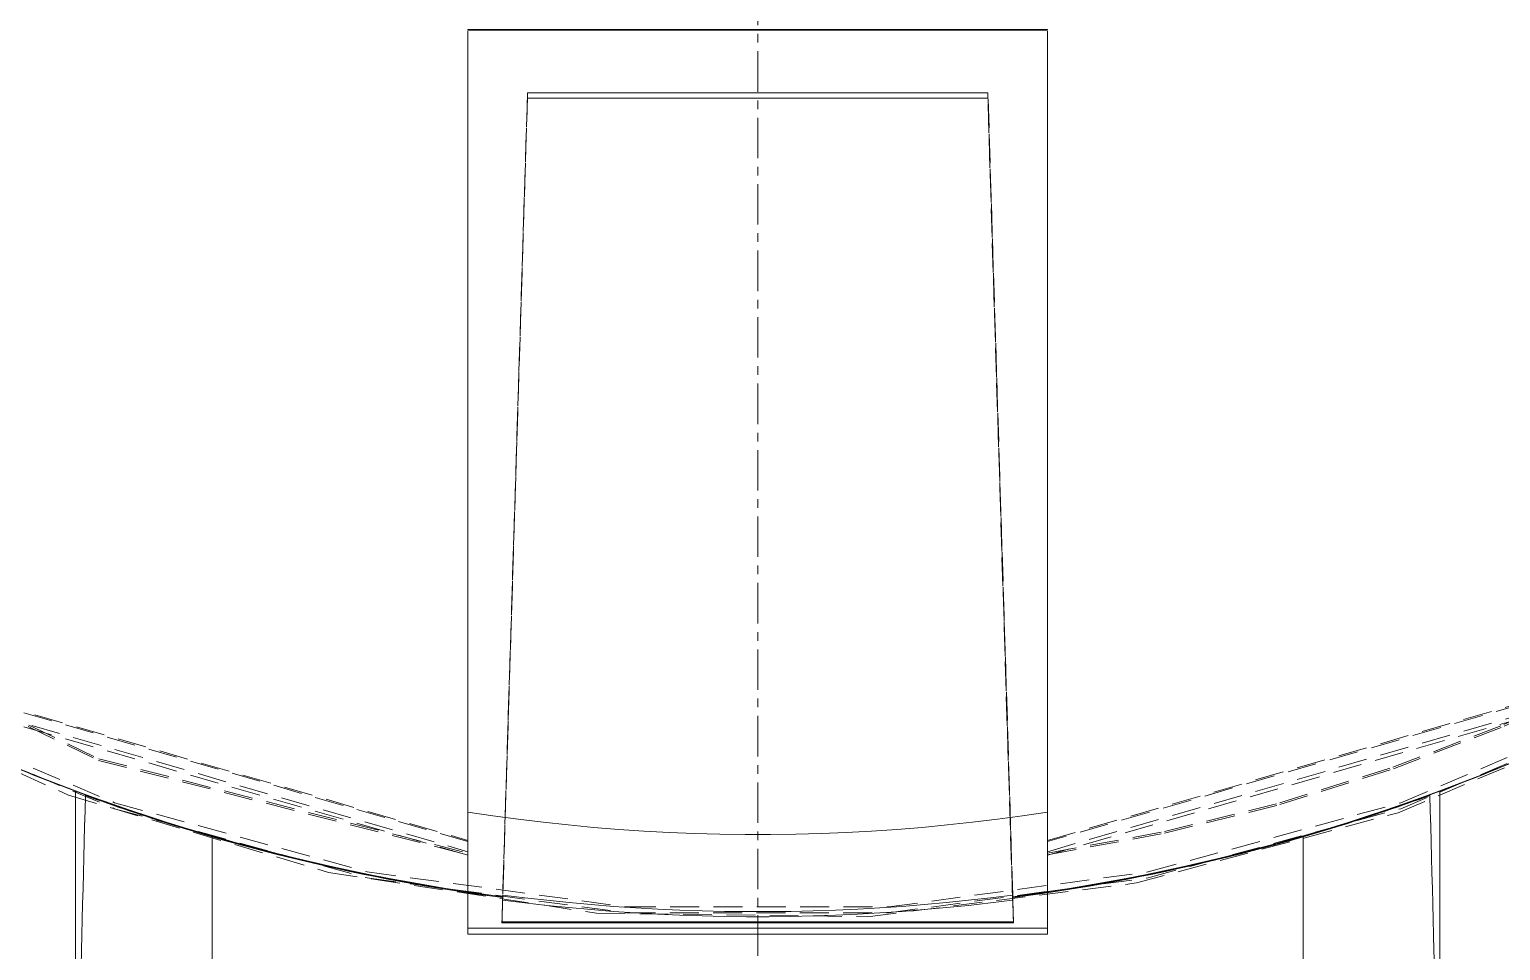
# Model space of a CAD drawing. Header units: millimetres. Extents: x 10 to 410, y 10 to 287.
# Drawn here: x 319.4 to 344.86, y 75.29 to 91.23 of the extents above; entities that cross this region are included whole.
import ezdxf

# ---------------------------------------------------------------- set-up
doc = ezdxf.new("R2010")
doc.units = ezdxf.units.MM
doc.linetypes.add('CENTER', pattern=[1.15, 0.7, -0.15, 0.15, -0.15])
doc.linetypes.add('DASHED', pattern=[0.75, 0.5, -0.25])
doc.layers.add('CENTER', color=4, linetype='CENTER', lineweight=13)
doc.layers.add('HIDDEN', color=8, linetype='DASHED', lineweight=18)

msp = doc.modelspace()

# ---------------------------------------------------------------- linework, layer by layer
at = {"layer": 'CENTER'}
msp.add_line((332, 66), (332, 155), dxfattribs=at)
at = {"layer": 'HIDDEN'}
for points in [[(365.341, 109.907), (364.688, 116.476), (362.753, 122.787), (359.613, 128.593), (355.39, 133.667), (350.25, 137.809), (344.395, 140.858), (338.054, 142.693), (331.476, 143.243), (324.918, 142.486), (318.638, 140.452), (312.882, 137.22), (307.876, 132.918), (303.815, 127.714), (300.859, 121.811), (299.124, 115.442), (298.678, 108.856), (299.538, 102.311), (301.671, 96.064), (304.993, 90.36), (309.373, 85.422), (314.641, 81.443), (320.589, 78.581), (326.985, 76.946)], [(365.312, 109.906), (364.659, 116.469), (362.726, 122.775), (359.589, 128.576), (355.37, 133.645), (350.235, 137.784), (344.385, 140.829), (338.05, 142.663), (331.478, 143.213), (324.926, 142.457), (318.652, 140.425), (312.901, 137.197), (307.899, 132.899), (303.841, 127.7), (300.888, 121.803), (299.154, 115.44), (298.707, 108.86), (299.566, 102.321), (301.696, 96.079), (305.014, 90.38), (309.39, 85.445), (314.653, 81.47), (320.595, 78.609), (326.985, 76.976)], [(326.985, 76.94), (318.677, 79.339), (311.265, 83.793), (305.247, 90.003), (301.029, 97.551), (298.893, 105.931), (298.984, 114.577), (301.295, 122.91), (305.671, 130.368), (311.817, 136.451), (319.321, 140.748), (327.678, 142.971), (336.325, 142.971), (344.681, 140.748), (352.185, 136.451), (358.332, 130.368), (362.708, 122.91), (365.019, 114.577), (365.109, 105.931), (362.974, 97.551), (358.755, 90.003), (352.738, 83.793), (345.326, 79.339), (337.018, 76.94)], [(337.016, 77.001), (345.283, 79.393), (352.658, 83.831), (358.645, 90.015), (362.84, 97.53), (364.962, 105.872), (364.869, 114.478), (362.566, 122.771), (358.209, 130.194), (352.09, 136.247), (344.62, 140.524), (336.303, 142.736), (327.696, 142.736), (319.378, 140.524), (311.908, 136.247), (305.789, 130.194), (301.432, 122.771), (299.129, 114.478), (299.036, 105.872), (301.158, 97.53), (305.353, 90.015), (311.34, 83.831), (318.715, 79.393), (326.982, 77.001)], [(326.985, 77.175), (318.741, 79.565), (311.388, 83.992), (305.421, 90.161), (301.239, 97.657), (299.125, 105.975), (299.22, 114.557), (301.518, 122.827), (305.864, 130.228), (311.966, 136.264), (319.415, 140.528), (327.71, 142.734), (336.293, 142.734), (344.587, 140.528), (352.036, 136.264), (358.139, 130.228), (362.485, 122.827), (364.782, 114.557), (364.877, 105.975), (362.763, 97.657), (358.582, 90.161), (352.614, 83.992), (345.262, 79.565), (337.018, 77.175)], [(337.015, 77.196), (345.227, 79.58), (352.55, 83.995), (358.492, 90.143), (362.655, 97.612), (364.759, 105.9), (364.662, 114.45), (362.371, 122.688), (358.039, 130.061), (351.959, 136.073), (344.538, 140.32), (336.274, 142.517), (327.723, 142.517), (319.46, 140.32), (312.038, 136.073), (305.958, 130.061), (301.627, 122.688), (299.336, 114.45), (299.239, 105.9), (301.342, 97.612), (305.505, 90.143), (311.447, 83.995), (318.77, 79.58), (326.982, 77.196)], [(297.929, 110.802), (298.129, 106.116), (298.97, 101.501), (300.437, 97.046), (302.502, 92.834), (305.125, 88.945), (308.258, 85.454), (311.84, 82.425), (315.804, 79.917), (320.075, 77.978), (324.572, 76.642), (329.209, 75.937), (333.9, 75.876), (338.554, 76.459), (343.084, 77.675), (347.405, 79.502), (351.433, 81.905), (355.094, 84.838), (358.317, 88.246), (361.042, 92.064), (363.217, 96.22), (364.8, 100.636), (365.762, 105.227), (366.085, 109.907)], [(337.018, 76.946), (339.042, 77.319), (341.039, 77.815), (343.001, 78.434), (344.922, 79.172), (346.793, 80.028), (348.608, 80.997), (350.36, 82.077), (352.042, 83.262), (353.647, 84.549), (355.171, 85.933), (356.605, 87.408), (357.946, 88.968), (359.189, 90.609), (360.327, 92.323), (361.358, 94.104), (362.277, 95.945), (363.081, 97.839), (363.766, 99.779), (364.33, 101.758), (364.771, 103.768), (365.088, 105.801), (365.278, 107.85), (365.341, 109.907)], [(337.018, 76.976), (339.04, 77.348), (341.035, 77.844), (342.995, 78.462), (344.914, 79.2), (346.783, 80.055), (348.596, 81.024), (350.346, 82.102), (352.027, 83.287), (353.63, 84.573), (355.152, 85.955), (356.585, 87.429), (357.925, 88.988), (359.166, 90.627), (360.303, 92.339), (361.333, 94.119), (362.251, 95.958), (363.054, 97.85), (363.738, 99.789), (364.302, 101.766), (364.743, 103.773), (365.058, 105.805), (365.249, 107.852), (365.312, 109.906)], [(298.084, 108.766), (298.539, 104.256), (299.59, 99.847), (301.22, 95.617), (303.399, 91.643), (306.088, 87.994), (309.24, 84.736), (312.797, 81.927), (316.698, 79.617), (320.871, 77.848), (325.243, 76.651), (329.735, 76.046), (334.268, 76.046), (338.76, 76.651), (343.132, 77.848), (347.305, 79.617), (351.205, 81.927), (354.763, 84.736), (357.914, 87.994), (360.604, 91.643), (362.782, 95.617), (364.412, 99.847), (365.464, 104.256), (365.918, 108.766)], [(298.082, 108.663), (298.536, 104.153), (299.588, 99.744), (301.218, 95.514), (303.396, 91.54), (306.086, 87.891), (309.237, 84.633), (312.795, 81.824), (316.695, 79.514), (320.868, 77.745), (325.24, 76.547), (329.732, 75.943), (334.265, 75.943), (338.757, 76.547), (343.129, 77.745), (347.302, 79.514), (351.203, 81.824), (354.76, 84.633), (357.912, 87.891), (360.601, 91.54), (362.78, 95.514), (364.41, 99.744), (365.461, 104.153), (365.916, 108.663)], [(326.982, 91.227), (326.982, 91.226), (326.982, 91.225), (326.982, 91.225), (326.982, 91.224), (326.982, 91.224), (326.982, 91.223), (326.982, 91.222), (326.982, 91.222), (326.982, 91.221), (326.982, 91.22), (326.982, 91.22), (326.982, 91.219), (326.982, 91.219), (326.982, 91.218), (326.982, 91.217), (326.982, 91.217), (326.982, 91.216), (326.982, 91.215), (326.982, 91.215), (326.982, 91.214), (326.982, 91.214), (326.982, 91.213), (326.982, 91.212)], [(326.982, 77.001), (326.982, 77.619), (326.982, 78.238), (326.982, 78.856), (326.982, 79.475), (326.982, 80.093), (326.982, 80.712), (326.982, 81.33), (326.982, 81.949), (326.982, 82.567), (326.982, 83.186), (326.982, 83.804), (326.982, 84.423), (326.982, 85.041), (326.982, 85.66), (326.982, 86.278), (326.982, 86.897), (326.982, 87.516), (326.982, 88.134), (326.982, 88.753), (326.982, 89.371), (326.982, 89.99), (326.982, 90.608), (326.982, 91.227)], [(337.016, 91.227), (336.579, 91.227), (336.143, 91.227), (335.707, 91.227), (335.271, 91.227), (334.835, 91.227), (334.398, 91.227), (333.962, 91.227), (333.526, 91.227), (333.09, 91.227), (332.653, 91.227), (332.217, 91.227), (331.781, 91.227), (331.345, 91.227), (330.908, 91.227), (330.472, 91.227), (330.036, 91.227), (329.6, 91.227), (329.164, 91.227), (328.727, 91.227), (328.291, 91.227), (327.855, 91.227), (327.419, 91.227), (326.982, 91.227)], [(326.982, 75.572), (326.982, 76.252), (326.982, 76.932), (326.982, 77.612), (326.982, 78.292), (326.982, 78.972), (326.982, 79.652), (326.982, 80.332), (326.982, 81.012), (326.982, 81.692), (326.982, 82.372), (326.982, 83.052), (326.982, 83.732), (326.982, 84.412), (326.982, 85.092), (326.982, 85.772), (326.982, 86.452), (326.982, 87.132), (326.982, 87.812), (326.982, 88.492), (326.982, 89.172), (326.982, 89.852), (326.982, 90.532), (326.982, 91.212)], [(326.982, 91.212), (327.418, 91.212), (327.854, 91.212), (328.291, 91.212), (328.727, 91.212), (329.163, 91.212), (329.599, 91.212), (330.036, 91.212), (330.472, 91.212), (330.908, 91.212), (331.344, 91.212), (331.781, 91.212), (332.217, 91.212), (332.653, 91.212), (333.089, 91.212), (333.525, 91.212), (333.962, 91.212), (334.398, 91.212), (334.834, 91.212), (335.27, 91.212), (335.707, 91.212), (336.143, 91.212), (336.579, 91.212), (337.015, 91.212)], [(326.985, 75.676), (326.985, 76.356), (326.985, 77.036), (326.985, 77.716), (326.985, 78.396), (326.985, 79.076), (326.985, 79.756), (326.985, 80.436), (326.985, 81.116), (326.985, 81.796), (326.985, 82.476), (326.985, 83.156), (326.985, 83.836), (326.985, 84.516), (326.985, 85.196), (326.985, 85.876), (326.985, 86.556), (326.985, 87.236), (326.985, 87.916), (326.985, 88.596), (326.985, 89.276), (326.985, 89.956), (326.985, 90.636), (326.985, 91.316)], [(326.985, 77.175), (326.985, 77.79), (326.985, 78.405), (326.985, 79.019), (326.985, 79.634), (326.985, 80.249), (326.985, 80.863), (326.985, 81.478), (326.985, 82.093), (326.985, 82.707), (326.985, 83.322), (326.985, 83.936), (326.985, 84.551), (326.985, 85.166), (326.985, 85.78), (326.985, 86.395), (326.985, 87.01), (326.985, 87.624), (326.985, 88.239), (326.985, 88.853), (326.985, 89.468), (326.985, 90.083), (326.985, 90.697), (326.985, 91.312)], [(337.016, 91.227), (337.016, 91.226), (337.016, 91.225), (337.016, 91.225), (337.016, 91.224), (337.016, 91.224), (337.016, 91.223), (337.016, 91.222), (337.016, 91.222), (337.016, 91.221), (337.016, 91.22), (337.015, 91.22), (337.015, 91.219), (337.015, 91.219), (337.015, 91.218), (337.015, 91.217), (337.015, 91.217), (337.015, 91.216), (337.015, 91.215), (337.015, 91.215), (337.015, 91.214), (337.015, 91.214), (337.015, 91.213), (337.015, 91.212)], [(337.015, 75.572), (337.015, 76.252), (337.015, 76.932), (337.015, 77.612), (337.015, 78.292), (337.015, 78.972), (337.015, 79.652), (337.015, 80.332), (337.015, 81.012), (337.015, 81.692), (337.015, 82.372), (337.015, 83.052), (337.015, 83.732), (337.015, 84.412), (337.015, 85.092), (337.015, 85.772), (337.015, 86.452), (337.015, 87.132), (337.015, 87.812), (337.015, 88.492), (337.015, 89.172), (337.015, 89.852), (337.015, 90.532), (337.015, 91.212)], [(337.016, 77.001), (337.016, 77.619), (337.016, 78.238), (337.016, 78.856), (337.016, 79.475), (337.016, 80.093), (337.016, 80.712), (337.016, 81.33), (337.016, 81.949), (337.016, 82.567), (337.016, 83.186), (337.016, 83.804), (337.016, 84.423), (337.016, 85.041), (337.016, 85.66), (337.016, 86.278), (337.016, 86.897), (337.016, 87.516), (337.016, 88.134), (337.016, 88.753), (337.016, 89.371), (337.016, 89.99), (337.016, 90.608), (337.016, 91.227)], [(337.018, 75.676), (337.018, 76.356), (337.018, 77.036), (337.018, 77.716), (337.018, 78.396), (337.018, 79.076), (337.018, 79.756), (337.018, 80.436), (337.018, 81.116), (337.018, 81.796), (337.018, 82.476), (337.018, 83.156), (337.018, 83.836), (337.018, 84.516), (337.018, 85.196), (337.018, 85.876), (337.018, 86.556), (337.018, 87.236), (337.018, 87.916), (337.018, 88.596), (337.018, 89.276), (337.018, 89.956), (337.018, 90.636), (337.018, 91.316)], [(337.018, 77.175), (337.018, 77.79), (337.018, 78.405), (337.018, 79.019), (337.018, 79.634), (337.018, 80.249), (337.018, 80.863), (337.018, 81.478), (337.018, 82.093), (337.018, 82.707), (337.018, 83.322), (337.018, 83.936), (337.018, 84.551), (337.018, 85.166), (337.018, 85.78), (337.018, 86.395), (337.018, 87.01), (337.018, 87.624), (337.018, 88.239), (337.018, 88.853), (337.018, 89.468), (337.018, 90.083), (337.018, 90.697), (337.018, 91.312)], [(328.015, 90.04), (327.996, 89.436), (327.978, 88.833), (327.959, 88.23), (327.94, 87.626), (327.922, 87.023), (327.903, 86.42), (327.884, 85.816), (327.866, 85.213), (327.847, 84.61), (327.828, 84.006), (327.81, 83.403), (327.791, 82.8), (327.772, 82.196), (327.754, 81.593), (327.735, 80.99), (327.716, 80.386), (327.698, 79.783), (327.679, 79.18), (327.66, 78.577), (327.642, 77.973), (327.623, 77.37), (327.605, 76.767), (327.586, 76.163)], [(328.017, 90.128), (327.999, 89.525), (327.98, 88.921), (327.961, 88.318), (327.943, 87.715), (327.924, 87.111), (327.905, 86.508), (327.887, 85.905), (327.868, 85.301), (327.849, 84.698), (327.831, 84.095), (327.812, 83.491), (327.793, 82.888), (327.775, 82.285), (327.756, 81.681), (327.737, 81.078), (327.719, 80.475), (327.7, 79.871), (327.681, 79.268), (327.663, 78.665), (327.644, 78.061), (327.625, 77.458), (327.607, 76.855), (327.588, 76.251)], [(328.017, 90.128), (328.017, 90.124), (328.017, 90.12), (328.017, 90.116), (328.017, 90.113), (328.017, 90.109), (328.017, 90.105), (328.017, 90.101), (328.017, 90.097), (328.016, 90.093), (328.016, 90.09), (328.016, 90.086), (328.016, 90.082), (328.016, 90.078), (328.016, 90.074), (328.016, 90.07), (328.016, 90.067), (328.016, 90.063), (328.016, 90.059), (328.015, 90.055), (328.015, 90.051), (328.015, 90.047), (328.015, 90.044), (328.015, 90.04)], [(335.983, 90.04), (335.636, 90.04), (335.29, 90.04), (334.943, 90.04), (334.597, 90.04), (334.251, 90.04), (333.904, 90.04), (333.558, 90.04), (333.211, 90.04), (332.865, 90.04), (332.518, 90.04), (332.172, 90.04), (331.826, 90.04), (331.479, 90.04), (331.133, 90.04), (330.786, 90.04), (330.44, 90.04), (330.094, 90.04), (329.747, 90.04), (329.401, 90.04), (329.054, 90.04), (328.708, 90.04), (328.361, 90.04), (328.015, 90.04)], [(335.985, 90.128), (335.639, 90.128), (335.292, 90.128), (334.946, 90.128), (334.599, 90.128), (334.253, 90.128), (333.906, 90.128), (333.56, 90.128), (333.214, 90.128), (332.867, 90.128), (332.521, 90.128), (332.174, 90.128), (331.828, 90.128), (331.482, 90.128), (331.135, 90.128), (330.789, 90.128), (330.442, 90.128), (330.096, 90.128), (329.749, 90.128), (329.403, 90.128), (329.057, 90.128), (328.71, 90.128), (328.364, 90.128), (328.017, 90.128)], [(335.985, 90.128), (335.985, 90.124), (335.985, 90.12), (335.985, 90.116), (335.985, 90.113), (335.984, 90.109), (335.984, 90.105), (335.984, 90.101), (335.984, 90.097), (335.984, 90.093), (335.984, 90.09), (335.984, 90.086), (335.984, 90.082), (335.984, 90.078), (335.984, 90.074), (335.983, 90.07), (335.983, 90.067), (335.983, 90.063), (335.983, 90.059), (335.983, 90.055), (335.983, 90.051), (335.983, 90.047), (335.983, 90.044), (335.983, 90.04)], [(336.412, 76.163), (336.393, 76.767), (336.375, 77.37), (336.356, 77.973), (336.337, 78.577), (336.319, 79.18), (336.3, 79.783), (336.281, 80.386), (336.263, 80.99), (336.244, 81.593), (336.225, 82.196), (336.207, 82.8), (336.188, 83.403), (336.169, 84.006), (336.151, 84.61), (336.132, 85.213), (336.113, 85.816), (336.095, 86.42), (336.076, 87.023), (336.057, 87.626), (336.039, 88.23), (336.02, 88.833), (336.001, 89.436), (335.983, 90.04)], [(336.414, 76.251), (336.395, 76.855), (336.377, 77.458), (336.358, 78.061), (336.34, 78.665), (336.321, 79.268), (336.302, 79.871), (336.284, 80.475), (336.265, 81.078), (336.246, 81.681), (336.228, 82.285), (336.209, 82.888), (336.19, 83.491), (336.172, 84.095), (336.153, 84.698), (336.134, 85.301), (336.116, 85.905), (336.097, 86.508), (336.078, 87.111), (336.06, 87.715), (336.041, 88.318), (336.022, 88.921), (336.004, 89.525), (335.985, 90.128)], [(317.447, 79.211), (317.565, 79.156), (317.682, 79.101), (317.8, 79.047), (317.918, 78.993), (318.036, 78.939), (318.155, 78.886), (318.273, 78.834), (318.392, 78.781), (318.511, 78.729), (318.63, 78.678), (318.749, 78.627), (318.869, 78.577), (318.989, 78.527), (319.109, 78.477), (319.229, 78.428), (319.349, 78.38), (319.47, 78.332), (319.59, 78.284), (319.711, 78.237), (319.832, 78.19), (319.954, 78.144), (320.075, 78.098), (320.196, 78.053)], [(320.196, 78.048), (320.075, 78.094), (319.953, 78.139), (319.832, 78.186), (319.711, 78.232), (319.59, 78.28), (319.469, 78.327), (319.349, 78.376), (319.229, 78.424), (319.108, 78.473), (318.988, 78.523), (318.869, 78.573), (318.749, 78.623), (318.63, 78.674), (318.511, 78.726), (318.392, 78.777), (318.273, 78.83), (318.154, 78.883), (318.036, 78.936), (317.918, 78.989), (317.8, 79.044), (317.682, 79.098), (317.564, 79.153), (317.447, 79.209)], [(343.804, 78.053), (343.926, 78.098), (344.047, 78.144), (344.168, 78.19), (344.29, 78.237), (344.41, 78.284), (344.531, 78.332), (344.652, 78.38), (344.772, 78.428), (344.892, 78.477), (345.012, 78.527), (345.132, 78.577), (345.251, 78.627), (345.371, 78.678), (345.49, 78.729), (345.609, 78.781), (345.728, 78.834), (345.846, 78.886), (345.965, 78.939), (346.083, 78.993), (346.201, 79.047), (346.318, 79.101), (346.436, 79.156), (346.553, 79.211)], [(346.553, 79.209), (346.436, 79.153), (346.319, 79.098), (346.201, 79.044), (346.083, 78.989), (345.965, 78.936), (345.846, 78.883), (345.728, 78.83), (345.609, 78.777), (345.49, 78.726), (345.371, 78.674), (345.251, 78.623), (345.132, 78.573), (345.012, 78.523), (344.892, 78.473), (344.772, 78.424), (344.652, 78.376), (344.531, 78.327), (344.41, 78.28), (344.29, 78.232), (344.168, 78.186), (344.047, 78.139), (343.926, 78.094), (343.804, 78.048)], [(320.196, 78.053), (320.508, 77.94), (320.821, 77.829), (321.135, 77.721), (321.45, 77.616), (321.765, 77.514), (322.082, 77.416), (322.4, 77.321), (322.718, 77.228), (323.038, 77.139), (323.358, 77.053), (323.68, 76.97), (324.002, 76.891), (324.324, 76.813), (324.648, 76.741), (324.972, 76.67), (325.297, 76.603), (325.623, 76.539), (325.949, 76.478), (326.276, 76.421), (326.603, 76.366), (326.931, 76.315), (327.259, 76.267), (327.587, 76.222)], [(320.196, 71.82), (320.196, 72.091), (320.196, 72.362), (320.196, 72.633), (320.196, 72.904), (320.196, 73.175), (320.196, 73.446), (320.196, 73.717), (320.196, 73.988), (320.196, 74.259), (320.196, 74.53), (320.196, 74.801), (320.196, 75.072), (320.196, 75.343), (320.196, 75.614), (320.196, 75.885), (320.196, 76.156), (320.196, 76.427), (320.196, 76.698), (320.196, 76.969), (320.196, 77.24), (320.196, 77.511), (320.196, 77.782), (320.196, 78.053)], [(327.587, 76.217), (327.259, 76.263), (326.93, 76.311), (326.603, 76.362), (326.275, 76.417), (325.949, 76.473), (325.623, 76.535), (325.297, 76.599), (324.972, 76.665), (324.648, 76.736), (324.324, 76.809), (324.002, 76.886), (323.68, 76.966), (323.358, 77.048), (323.038, 77.135), (322.718, 77.224), (322.4, 77.316), (322.082, 77.412), (321.765, 77.51), (321.45, 77.612), (321.135, 77.716), (320.821, 77.824), (320.508, 77.935), (320.196, 78.048)], [(320.196, 71.816), (320.196, 72.087), (320.196, 72.358), (320.196, 72.629), (320.196, 72.9), (320.196, 73.171), (320.196, 73.442), (320.196, 73.713), (320.196, 73.984), (320.196, 74.255), (320.196, 74.526), (320.196, 74.797), (320.196, 75.068), (320.196, 75.339), (320.196, 75.609), (320.196, 75.88), (320.196, 76.151), (320.196, 76.422), (320.196, 76.693), (320.196, 76.964), (320.196, 77.235), (320.196, 77.506), (320.196, 77.777), (320.196, 78.048)], [(320.204, 71.804), (320.211, 72.073), (320.218, 72.341), (320.225, 72.609), (320.232, 72.878), (320.239, 73.146), (320.246, 73.414), (320.253, 73.683), (320.26, 73.951), (320.268, 74.219), (320.275, 74.488), (320.282, 74.756), (320.289, 75.025), (320.296, 75.293), (320.303, 75.561), (320.31, 75.83), (320.317, 76.098), (320.324, 76.366), (320.331, 76.635), (320.338, 76.903), (320.345, 77.171), (320.352, 77.44), (320.359, 77.708), (320.366, 77.976)], [(320.204, 71.803), (320.211, 72.071), (320.218, 72.339), (320.225, 72.608), (320.232, 72.876), (320.239, 73.145), (320.246, 73.413), (320.253, 73.681), (320.26, 73.95), (320.267, 74.218), (320.274, 74.486), (320.282, 74.755), (320.289, 75.023), (320.296, 75.291), (320.303, 75.56), (320.31, 75.828), (320.317, 76.096), (320.324, 76.365), (320.331, 76.633), (320.338, 76.901), (320.345, 77.17), (320.352, 77.438), (320.359, 77.707), (320.366, 77.975)], [(320.366, 77.976), (320.46, 77.942), (320.554, 77.908), (320.649, 77.875), (320.743, 77.842), (320.838, 77.808), (320.933, 77.776), (321.028, 77.743), (321.122, 77.711), (321.217, 77.679), (321.313, 77.647), (321.408, 77.616), (321.503, 77.585), (321.598, 77.554), (321.694, 77.523), (321.789, 77.493), (321.885, 77.463), (321.981, 77.433), (322.077, 77.404), (322.172, 77.375), (322.268, 77.346), (322.365, 77.317), (322.461, 77.289), (322.557, 77.261)], [(320.366, 77.976), (320.366, 77.976), (320.366, 77.976), (320.366, 77.976), (320.366, 77.976), (320.366, 77.976), (320.366, 77.976), (320.366, 77.976), (320.366, 77.976), (320.366, 77.976), (320.366, 77.976), (320.366, 77.976), (320.366, 77.976), (320.366, 77.976), (320.366, 77.975), (320.366, 77.975), (320.366, 77.975), (320.366, 77.975), (320.366, 77.975), (320.366, 77.975), (320.366, 77.975), (320.366, 77.975), (320.366, 77.975), (320.366, 77.975)], [(322.557, 77.258), (322.461, 77.286), (322.364, 77.314), (322.268, 77.343), (322.172, 77.372), (322.076, 77.401), (321.981, 77.43), (321.885, 77.46), (321.789, 77.49), (321.694, 77.521), (321.598, 77.551), (321.503, 77.582), (321.408, 77.613), (321.312, 77.645), (321.217, 77.676), (321.122, 77.708), (321.027, 77.741), (320.933, 77.773), (320.838, 77.806), (320.743, 77.839), (320.649, 77.873), (320.554, 77.906), (320.46, 77.941), (320.366, 77.975)], [(336.413, 76.222), (336.742, 76.267), (337.07, 76.315), (337.398, 76.366), (337.725, 76.421), (338.052, 76.478), (338.378, 76.539), (338.704, 76.603), (339.029, 76.67), (339.353, 76.741), (339.676, 76.813), (339.999, 76.891), (340.321, 76.97), (340.642, 77.053), (340.963, 77.139), (341.282, 77.228), (341.601, 77.321), (341.919, 77.416), (342.236, 77.514), (342.551, 77.616), (342.866, 77.721), (343.18, 77.829), (343.492, 77.94), (343.804, 78.053)], [(343.804, 78.048), (343.492, 77.935), (343.18, 77.824), (342.866, 77.716), (342.551, 77.612), (342.235, 77.51), (341.918, 77.412), (341.601, 77.316), (341.282, 77.224), (340.962, 77.135), (340.642, 77.048), (340.321, 76.966), (339.999, 76.886), (339.676, 76.809), (339.353, 76.736), (339.028, 76.665), (338.704, 76.599), (338.378, 76.535), (338.052, 76.473), (337.725, 76.417), (337.398, 76.362), (337.07, 76.311), (336.742, 76.263), (336.413, 76.217)], [(341.443, 77.261), (341.539, 77.289), (341.636, 77.317), (341.732, 77.346), (341.828, 77.375), (341.923, 77.404), (342.019, 77.433), (342.115, 77.463), (342.211, 77.493), (342.306, 77.523), (342.402, 77.554), (342.497, 77.585), (342.592, 77.616), (342.687, 77.647), (342.783, 77.679), (342.878, 77.711), (342.972, 77.743), (343.067, 77.776), (343.162, 77.808), (343.257, 77.842), (343.351, 77.875), (343.446, 77.908), (343.54, 77.942), (343.634, 77.976)], [(343.634, 77.975), (343.54, 77.941), (343.446, 77.906), (343.351, 77.873), (343.257, 77.839), (343.162, 77.806), (343.067, 77.773), (342.973, 77.741), (342.878, 77.708), (342.783, 77.676), (342.688, 77.645), (342.592, 77.613), (342.497, 77.582), (342.402, 77.551), (342.306, 77.521), (342.211, 77.49), (342.115, 77.46), (342.019, 77.43), (341.923, 77.401), (341.828, 77.372), (341.732, 77.343), (341.636, 77.314), (341.539, 77.286), (341.443, 77.258)], [(343.796, 71.804), (343.789, 72.073), (343.782, 72.341), (343.775, 72.609), (343.768, 72.878), (343.761, 73.146), (343.754, 73.414), (343.747, 73.683), (343.74, 73.951), (343.733, 74.219), (343.726, 74.488), (343.718, 74.756), (343.711, 75.025), (343.704, 75.293), (343.697, 75.561), (343.69, 75.83), (343.683, 76.098), (343.676, 76.366), (343.669, 76.635), (343.662, 76.903), (343.655, 77.171), (343.648, 77.44), (343.641, 77.708), (343.634, 77.976)], [(343.634, 77.976), (343.634, 77.976), (343.634, 77.976), (343.634, 77.976), (343.634, 77.976), (343.634, 77.976), (343.634, 77.976), (343.634, 77.976), (343.634, 77.976), (343.634, 77.976), (343.634, 77.976), (343.634, 77.976), (343.634, 77.976), (343.634, 77.976), (343.634, 77.975), (343.634, 77.975), (343.634, 77.975), (343.634, 77.975), (343.634, 77.975), (343.634, 77.975), (343.634, 77.975), (343.634, 77.975), (343.634, 77.975), (343.634, 77.975)], [(343.634, 77.976), (343.641, 77.708), (343.648, 77.44), (343.655, 77.171), (343.662, 76.903), (343.669, 76.635), (343.676, 76.366), (343.683, 76.098), (343.69, 75.83), (343.697, 75.561), (343.704, 75.293), (343.711, 75.025), (343.718, 74.756), (343.726, 74.488), (343.733, 74.219), (343.74, 73.951), (343.747, 73.683), (343.754, 73.414), (343.761, 73.146), (343.768, 72.878), (343.775, 72.609), (343.782, 72.341), (343.789, 72.073), (343.796, 71.804)], [(343.796, 71.803), (343.789, 72.071), (343.782, 72.339), (343.775, 72.608), (343.768, 72.876), (343.761, 73.145), (343.754, 73.413), (343.747, 73.681), (343.74, 73.95), (343.732, 74.218), (343.725, 74.486), (343.718, 74.755), (343.711, 75.023), (343.704, 75.291), (343.697, 75.56), (343.69, 75.828), (343.683, 76.096), (343.676, 76.365), (343.669, 76.633), (343.662, 76.901), (343.655, 77.17), (343.648, 77.438), (343.641, 77.707), (343.634, 77.975)], [(343.796, 71.803), (343.789, 72.071), (343.782, 72.339), (343.775, 72.608), (343.768, 72.876), (343.761, 73.145), (343.754, 73.413), (343.747, 73.681), (343.74, 73.95), (343.732, 74.218), (343.725, 74.486), (343.718, 74.755), (343.711, 75.023), (343.704, 75.291), (343.697, 75.56), (343.69, 75.828), (343.683, 76.096), (343.676, 76.365), (343.669, 76.633), (343.662, 76.901), (343.655, 77.17), (343.648, 77.438), (343.641, 77.707), (343.634, 77.975)], [(343.804, 71.82), (343.804, 72.091), (343.804, 72.362), (343.804, 72.633), (343.804, 72.904), (343.804, 73.175), (343.804, 73.446), (343.804, 73.717), (343.804, 73.988), (343.804, 74.259), (343.804, 74.53), (343.804, 74.801), (343.804, 75.072), (343.804, 75.343), (343.804, 75.614), (343.804, 75.885), (343.804, 76.156), (343.804, 76.427), (343.804, 76.698), (343.804, 76.969), (343.804, 77.24), (343.804, 77.511), (343.804, 77.782), (343.804, 78.053)], [(343.804, 71.816), (343.804, 72.087), (343.804, 72.358), (343.804, 72.629), (343.804, 72.9), (343.804, 73.171), (343.804, 73.442), (343.804, 73.713), (343.804, 73.984), (343.804, 74.255), (343.804, 74.526), (343.804, 74.797), (343.804, 75.068), (343.804, 75.339), (343.804, 75.609), (343.804, 75.88), (343.804, 76.151), (343.804, 76.422), (343.804, 76.693), (343.804, 76.964), (343.804, 77.235), (343.804, 77.506), (343.804, 77.777), (343.804, 78.048)], [(326.985, 76.976), (326.985, 77.007), (326.985, 77.037), (326.985, 77.068), (326.985, 77.099), (326.985, 77.13), (326.985, 77.161), (326.985, 77.192), (326.985, 77.223), (326.985, 77.254), (326.985, 77.285), (326.985, 77.316), (326.985, 77.347), (326.985, 77.377), (326.985, 77.408), (326.985, 77.439), (326.985, 77.47), (326.985, 77.501), (326.985, 77.532), (326.985, 77.563), (326.985, 77.594), (326.985, 77.625), (326.985, 77.656), (326.985, 77.687)], [(326.985, 77.687), (326.985, 77.654), (326.985, 77.622), (326.985, 77.59), (326.985, 77.558), (326.985, 77.526), (326.985, 77.493), (326.985, 77.461), (326.985, 77.429), (326.985, 77.397), (326.985, 77.365), (326.985, 77.332), (326.985, 77.3), (326.985, 77.268), (326.985, 77.236), (326.985, 77.204), (326.985, 77.172), (326.985, 77.139), (326.985, 77.107), (326.985, 77.075), (326.985, 77.043), (326.985, 77.011), (326.985, 76.978), (326.985, 76.946)], [(326.985, 77.687), (327.418, 77.622), (327.852, 77.563), (328.287, 77.511), (328.722, 77.464), (329.158, 77.422), (329.595, 77.387), (330.032, 77.358), (330.469, 77.334), (330.907, 77.317), (331.344, 77.305), (331.782, 77.299), (332.22, 77.299), (332.658, 77.305), (333.096, 77.317), (333.534, 77.334), (333.971, 77.358), (334.408, 77.387), (334.845, 77.422), (335.281, 77.464), (335.716, 77.511), (336.151, 77.563), (336.585, 77.622), (337.018, 77.687)], [(337.018, 76.976), (337.018, 77.007), (337.018, 77.037), (337.018, 77.068), (337.018, 77.099), (337.018, 77.13), (337.018, 77.161), (337.018, 77.192), (337.018, 77.223), (337.018, 77.254), (337.018, 77.285), (337.018, 77.316), (337.018, 77.347), (337.018, 77.377), (337.018, 77.408), (337.018, 77.439), (337.018, 77.47), (337.018, 77.501), (337.018, 77.532), (337.018, 77.563), (337.018, 77.594), (337.018, 77.625), (337.018, 77.656), (337.018, 77.687)], [(337.018, 77.687), (337.018, 77.654), (337.018, 77.622), (337.018, 77.59), (337.018, 77.558), (337.018, 77.526), (337.018, 77.493), (337.018, 77.461), (337.018, 77.429), (337.018, 77.397), (337.018, 77.365), (337.018, 77.332), (337.018, 77.3), (337.018, 77.268), (337.018, 77.236), (337.018, 77.204), (337.018, 77.172), (337.018, 77.139), (337.018, 77.107), (337.018, 77.075), (337.018, 77.043), (337.018, 77.011), (337.018, 76.978), (337.018, 76.946)], [(322.557, 77.261), (322.772, 77.2), (322.987, 77.14), (323.203, 77.081), (323.419, 77.024), (323.636, 76.968), (323.853, 76.913), (324.07, 76.86), (324.288, 76.809), (324.506, 76.759), (324.724, 76.71), (324.943, 76.663), (325.162, 76.617), (325.381, 76.573), (325.6, 76.53), (325.82, 76.488), (326.04, 76.448), (326.26, 76.41), (326.481, 76.372), (326.702, 76.337), (326.923, 76.303), (327.144, 76.27), (327.365, 76.239), (327.587, 76.209)], [(322.557, 71.494), (322.557, 71.745), (322.557, 71.996), (322.557, 72.246), (322.557, 72.497), (322.557, 72.748), (322.557, 72.999), (322.557, 73.249), (322.557, 73.5), (322.557, 73.751), (322.557, 74.001), (322.557, 74.252), (322.557, 74.503), (322.557, 74.754), (322.557, 75.004), (322.557, 75.255), (322.557, 75.506), (322.557, 75.757), (322.557, 76.007), (322.557, 76.258), (322.557, 76.509), (322.557, 76.759), (322.557, 77.01), (322.557, 77.261)], [(327.587, 76.206), (327.365, 76.236), (327.144, 76.267), (326.923, 76.3), (326.702, 76.334), (326.481, 76.37), (326.26, 76.407), (326.04, 76.445), (325.82, 76.485), (325.6, 76.527), (325.381, 76.57), (325.162, 76.614), (324.943, 76.66), (324.724, 76.707), (324.506, 76.756), (324.288, 76.806), (324.07, 76.858), (323.853, 76.911), (323.636, 76.965), (323.419, 77.021), (323.203, 77.078), (322.987, 77.137), (322.772, 77.197), (322.557, 77.258)], [(322.557, 71.491), (322.557, 71.742), (322.557, 71.993), (322.557, 72.243), (322.557, 72.494), (322.557, 72.745), (322.557, 72.996), (322.557, 73.246), (322.557, 73.497), (322.557, 73.748), (322.557, 73.998), (322.557, 74.249), (322.557, 74.5), (322.557, 74.751), (322.557, 75.001), (322.557, 75.252), (322.557, 75.503), (322.557, 75.754), (322.557, 76.004), (322.557, 76.255), (322.557, 76.506), (322.557, 76.756), (322.557, 77.007), (322.557, 77.258)], [(326.982, 75.572), (326.982, 75.643), (326.982, 75.714), (326.982, 75.784), (326.982, 75.855), (326.982, 75.925), (326.982, 75.996), (326.982, 76.066), (326.982, 76.137), (326.982, 76.208), (326.982, 76.278), (326.982, 76.349), (326.982, 76.419), (326.982, 76.49), (326.982, 76.56), (326.982, 76.631), (326.982, 76.702), (326.982, 76.772), (326.982, 76.843), (326.982, 76.913), (326.982, 76.984), (326.982, 77.054), (326.982, 77.125), (326.982, 77.196)], [(326.982, 77.196), (326.982, 77.187), (326.982, 77.179), (326.982, 77.17), (326.982, 77.162), (326.982, 77.153), (326.982, 77.145), (326.982, 77.136), (326.982, 77.128), (326.982, 77.119), (326.982, 77.111), (326.982, 77.102), (326.982, 77.094), (326.982, 77.085), (326.982, 77.077), (326.982, 77.068), (326.982, 77.06), (326.982, 77.051), (326.982, 77.043), (326.982, 77.034), (326.982, 77.026), (326.982, 77.018), (326.982, 77.009), (326.982, 77.001)], [(326.985, 77.175), (326.985, 77.167), (326.985, 77.158), (326.985, 77.149), (326.985, 77.141), (326.985, 77.132), (326.985, 77.123), (326.985, 77.115), (326.985, 77.106), (326.985, 77.097), (326.985, 77.089), (326.985, 77.08), (326.985, 77.071), (326.985, 77.063), (326.985, 77.054), (326.985, 77.045), (326.985, 77.036), (326.985, 77.028), (326.985, 77.019), (326.985, 77.01), (326.985, 77.002), (326.985, 76.993), (326.985, 76.984), (326.985, 76.976)], [(336.413, 76.209), (336.635, 76.239), (336.856, 76.27), (337.077, 76.303), (337.298, 76.337), (337.519, 76.372), (337.74, 76.41), (337.96, 76.448), (338.18, 76.488), (338.4, 76.53), (338.619, 76.573), (338.838, 76.617), (339.057, 76.663), (339.276, 76.71), (339.494, 76.759), (339.712, 76.809), (339.93, 76.86), (340.147, 76.913), (340.364, 76.968), (340.581, 77.024), (340.797, 77.081), (341.013, 77.14), (341.228, 77.2), (341.443, 77.261)], [(341.443, 77.258), (341.228, 77.197), (341.013, 77.137), (340.797, 77.078), (340.581, 77.021), (340.364, 76.965), (340.147, 76.911), (339.93, 76.858), (339.712, 76.806), (339.494, 76.756), (339.276, 76.707), (339.057, 76.66), (338.838, 76.614), (338.619, 76.57), (338.4, 76.527), (338.18, 76.485), (337.96, 76.445), (337.74, 76.407), (337.519, 76.37), (337.298, 76.334), (337.077, 76.3), (336.856, 76.267), (336.635, 76.236), (336.413, 76.206)], [(337.015, 75.572), (337.015, 75.643), (337.015, 75.714), (337.015, 75.784), (337.015, 75.855), (337.015, 75.925), (337.015, 75.996), (337.015, 76.066), (337.015, 76.137), (337.015, 76.208), (337.015, 76.278), (337.015, 76.349), (337.015, 76.419), (337.015, 76.49), (337.015, 76.56), (337.015, 76.631), (337.015, 76.702), (337.015, 76.772), (337.015, 76.843), (337.015, 76.913), (337.015, 76.984), (337.015, 77.054), (337.015, 77.125), (337.015, 77.196)], [(337.015, 77.196), (337.015, 77.187), (337.015, 77.179), (337.015, 77.17), (337.015, 77.162), (337.015, 77.153), (337.015, 77.145), (337.015, 77.136), (337.015, 77.128), (337.015, 77.119), (337.015, 77.111), (337.015, 77.102), (337.015, 77.094), (337.016, 77.085), (337.016, 77.077), (337.016, 77.068), (337.016, 77.06), (337.016, 77.051), (337.016, 77.043), (337.016, 77.034), (337.016, 77.026), (337.016, 77.018), (337.016, 77.009), (337.016, 77.001)], [(337.018, 77.175), (337.018, 77.167), (337.018, 77.158), (337.018, 77.149), (337.018, 77.141), (337.018, 77.132), (337.018, 77.123), (337.018, 77.115), (337.018, 77.106), (337.018, 77.097), (337.018, 77.089), (337.018, 77.08), (337.018, 77.071), (337.018, 77.063), (337.018, 77.054), (337.018, 77.045), (337.018, 77.036), (337.018, 77.028), (337.018, 77.019), (337.018, 77.01), (337.018, 77.002), (337.018, 76.993), (337.018, 76.984), (337.018, 76.976)], [(341.443, 71.494), (341.443, 71.745), (341.443, 71.996), (341.443, 72.246), (341.443, 72.497), (341.443, 72.748), (341.443, 72.999), (341.443, 73.249), (341.443, 73.5), (341.443, 73.751), (341.443, 74.001), (341.443, 74.252), (341.443, 74.503), (341.443, 74.754), (341.443, 75.004), (341.443, 75.255), (341.443, 75.506), (341.443, 75.757), (341.443, 76.007), (341.443, 76.258), (341.443, 76.509), (341.443, 76.759), (341.443, 77.01), (341.443, 77.261)], [(341.443, 71.491), (341.443, 71.742), (341.443, 71.993), (341.443, 72.243), (341.443, 72.494), (341.443, 72.745), (341.443, 72.996), (341.443, 73.246), (341.443, 73.497), (341.443, 73.748), (341.443, 73.998), (341.443, 74.249), (341.443, 74.5), (341.443, 74.751), (341.443, 75.001), (341.443, 75.252), (341.443, 75.503), (341.443, 75.754), (341.443, 76.004), (341.443, 76.255), (341.443, 76.506), (341.443, 76.756), (341.443, 77.007), (341.443, 77.258)], [(326.985, 76.946), (326.985, 76.946), (326.985, 76.946), (326.985, 76.946), (326.985, 76.945), (326.985, 76.945), (326.985, 76.945), (326.985, 76.944), (326.985, 76.944), (326.985, 76.944), (326.985, 76.944), (326.985, 76.943), (326.985, 76.943), (326.985, 76.943), (326.985, 76.943), (326.985, 76.942), (326.985, 76.942), (326.985, 76.942), (326.985, 76.942), (326.985, 76.941), (326.985, 76.941), (326.985, 76.941), (326.985, 76.941), (326.985, 76.94)], [(326.985, 75.676), (326.985, 75.731), (326.985, 75.786), (326.985, 75.841), (326.985, 75.896), (326.985, 75.951), (326.985, 76.006), (326.985, 76.061), (326.985, 76.116), (326.985, 76.171), (326.985, 76.226), (326.985, 76.281), (326.985, 76.335), (326.985, 76.39), (326.985, 76.445), (326.985, 76.5), (326.985, 76.555), (326.985, 76.61), (326.985, 76.665), (326.985, 76.72), (326.985, 76.775), (326.985, 76.83), (326.985, 76.885), (326.985, 76.94)], [(337.018, 76.946), (337.018, 76.946), (337.018, 76.946), (337.018, 76.946), (337.018, 76.945), (337.018, 76.945), (337.018, 76.945), (337.018, 76.944), (337.018, 76.944), (337.018, 76.944), (337.018, 76.944), (337.018, 76.943), (337.018, 76.943), (337.018, 76.943), (337.018, 76.943), (337.018, 76.942), (337.018, 76.942), (337.018, 76.942), (337.018, 76.942), (337.018, 76.941), (337.018, 76.941), (337.018, 76.941), (337.018, 76.941), (337.018, 76.94)], [(337.018, 75.676), (337.018, 75.731), (337.018, 75.786), (337.018, 75.841), (337.018, 75.896), (337.018, 75.951), (337.018, 76.006), (337.018, 76.061), (337.018, 76.116), (337.018, 76.171), (337.018, 76.226), (337.018, 76.281), (337.018, 76.335), (337.018, 76.39), (337.018, 76.445), (337.018, 76.5), (337.018, 76.555), (337.018, 76.61), (337.018, 76.665), (337.018, 76.72), (337.018, 76.775), (337.018, 76.83), (337.018, 76.885), (337.018, 76.94)], [(327.574, 75.786), (327.575, 75.805), (327.575, 75.824), (327.576, 75.843), (327.576, 75.862), (327.577, 75.881), (327.577, 75.9), (327.578, 75.919), (327.579, 75.938), (327.579, 75.956), (327.58, 75.975), (327.58, 75.994), (327.581, 76.013), (327.582, 76.032), (327.582, 76.051), (327.583, 76.07), (327.583, 76.089), (327.584, 76.108), (327.584, 76.127), (327.585, 76.146), (327.586, 76.165), (327.586, 76.184), (327.587, 76.203), (327.587, 76.222)], [(327.587, 76.217), (327.587, 76.198), (327.586, 76.179), (327.586, 76.16), (327.585, 76.141), (327.584, 76.123), (327.584, 76.104), (327.583, 76.085), (327.583, 76.066), (327.582, 76.047), (327.581, 76.028), (327.581, 76.009), (327.58, 75.99), (327.58, 75.971), (327.579, 75.952), (327.578, 75.933), (327.578, 75.914), (327.577, 75.895), (327.577, 75.876), (327.576, 75.857), (327.576, 75.838), (327.575, 75.819), (327.574, 75.8), (327.574, 75.782)], [(327.574, 75.773), (327.574, 75.792), (327.575, 75.811), (327.575, 75.83), (327.576, 75.849), (327.577, 75.868), (327.577, 75.887), (327.578, 75.906), (327.578, 75.925), (327.579, 75.944), (327.579, 75.962), (327.58, 75.981), (327.581, 76), (327.581, 76.019), (327.582, 76.038), (327.582, 76.057), (327.583, 76.076), (327.584, 76.095), (327.584, 76.114), (327.585, 76.133), (327.585, 76.152), (327.586, 76.171), (327.586, 76.19), (327.587, 76.209)], [(327.587, 76.206), (327.586, 76.187), (327.586, 76.168), (327.585, 76.149), (327.585, 76.13), (327.584, 76.111), (327.583, 76.092), (327.583, 76.073), (327.582, 76.054), (327.582, 76.035), (327.581, 76.016), (327.581, 75.997), (327.58, 75.978), (327.579, 75.96), (327.579, 75.941), (327.578, 75.922), (327.578, 75.903), (327.577, 75.884), (327.576, 75.865), (327.576, 75.846), (327.575, 75.827), (327.575, 75.808), (327.574, 75.789), (327.574, 75.77)], [(327.587, 76.206), (327.587, 76.204), (327.587, 76.202), (327.587, 76.2), (327.587, 76.198), (327.587, 76.197), (327.587, 76.195), (327.587, 76.193), (327.587, 76.191), (327.587, 76.189), (327.586, 76.187), (327.586, 76.185), (327.586, 76.184), (327.586, 76.182), (327.586, 76.18), (327.586, 76.178), (327.586, 76.176), (327.586, 76.174), (327.586, 76.172), (327.586, 76.171), (327.586, 76.169), (327.586, 76.167), (327.586, 76.165), (327.586, 76.163)], [(327.586, 76.163), (327.968, 76.115), (328.35, 76.072), (328.733, 76.033), (329.116, 75.998), (329.5, 75.967), (329.884, 75.941), (330.268, 75.919), (330.652, 75.902), (331.037, 75.889), (331.422, 75.88), (331.806, 75.876), (332.191, 75.876), (332.576, 75.88), (332.961, 75.889), (333.345, 75.902), (333.73, 75.919), (334.114, 75.941), (334.498, 75.967), (334.882, 75.998), (335.265, 76.033), (335.648, 76.072), (336.03, 76.115), (336.412, 76.163)], [(327.588, 76.251), (327.588, 76.25), (327.588, 76.249), (327.588, 76.247), (327.588, 76.246), (327.588, 76.245), (327.588, 76.244), (327.588, 76.242), (327.588, 76.241), (327.588, 76.24), (327.588, 76.238), (327.588, 76.237), (327.588, 76.236), (327.588, 76.235), (327.588, 76.233), (327.588, 76.232), (327.588, 76.231), (327.588, 76.229), (327.588, 76.228), (327.588, 76.227), (327.587, 76.226), (327.587, 76.224), (327.587, 76.223), (327.587, 76.222)], [(327.587, 76.217), (327.587, 76.217), (327.587, 76.217), (327.587, 76.216), (327.587, 76.216), (327.587, 76.215), (327.587, 76.215), (327.587, 76.215), (327.587, 76.214), (327.587, 76.214), (327.587, 76.214), (327.587, 76.213), (327.587, 76.213), (327.587, 76.212), (327.587, 76.212), (327.587, 76.212), (327.587, 76.211), (327.587, 76.211), (327.587, 76.211), (327.587, 76.21), (327.587, 76.21), (327.587, 76.209), (327.587, 76.209), (327.587, 76.209)], [(327.588, 76.251), (327.97, 76.203), (328.352, 76.16), (328.735, 76.121), (329.118, 76.086), (329.502, 76.055), (329.886, 76.029), (330.27, 76.007), (330.655, 75.99), (331.039, 75.977), (331.424, 75.968), (331.809, 75.964), (332.194, 75.964), (332.578, 75.968), (332.963, 75.977), (333.348, 75.99), (333.732, 76.007), (334.116, 76.029), (334.5, 76.055), (334.884, 76.086), (335.267, 76.121), (335.65, 76.16), (336.032, 76.203), (336.414, 76.251)], [(336.413, 76.206), (336.413, 76.204), (336.413, 76.202), (336.413, 76.2), (336.413, 76.198), (336.413, 76.197), (336.413, 76.195), (336.413, 76.193), (336.413, 76.191), (336.413, 76.189), (336.412, 76.187), (336.412, 76.185), (336.412, 76.184), (336.412, 76.182), (336.412, 76.18), (336.412, 76.178), (336.412, 76.176), (336.412, 76.174), (336.412, 76.172), (336.412, 76.171), (336.412, 76.169), (336.412, 76.167), (336.412, 76.165), (336.412, 76.163)], [(336.414, 76.251), (336.414, 76.25), (336.414, 76.249), (336.414, 76.247), (336.414, 76.246), (336.414, 76.245), (336.414, 76.244), (336.414, 76.242), (336.414, 76.241), (336.414, 76.24), (336.414, 76.238), (336.414, 76.237), (336.414, 76.236), (336.414, 76.235), (336.414, 76.233), (336.414, 76.232), (336.414, 76.231), (336.414, 76.229), (336.414, 76.228), (336.414, 76.227), (336.413, 76.226), (336.413, 76.224), (336.413, 76.223), (336.413, 76.222)], [(336.413, 76.222), (336.414, 76.203), (336.415, 76.184), (336.415, 76.165), (336.416, 76.146), (336.416, 76.127), (336.417, 76.108), (336.417, 76.089), (336.418, 76.07), (336.419, 76.051), (336.419, 76.032), (336.42, 76.013), (336.42, 75.994), (336.421, 75.975), (336.422, 75.956), (336.422, 75.938), (336.423, 75.919), (336.423, 75.9), (336.424, 75.881), (336.425, 75.862), (336.425, 75.843), (336.426, 75.824), (336.426, 75.805), (336.427, 75.786)], [(336.427, 75.782), (336.426, 75.8), (336.426, 75.819), (336.425, 75.838), (336.424, 75.857), (336.424, 75.876), (336.423, 75.895), (336.423, 75.914), (336.422, 75.933), (336.421, 75.952), (336.421, 75.971), (336.42, 75.99), (336.42, 76.009), (336.419, 76.028), (336.419, 76.047), (336.418, 76.066), (336.417, 76.085), (336.417, 76.104), (336.416, 76.123), (336.416, 76.141), (336.415, 76.16), (336.414, 76.179), (336.414, 76.198), (336.413, 76.217)], [(336.413, 76.217), (336.413, 76.217), (336.413, 76.217), (336.413, 76.216), (336.413, 76.216), (336.413, 76.215), (336.413, 76.215), (336.413, 76.215), (336.413, 76.214), (336.413, 76.214), (336.413, 76.214), (336.413, 76.213), (336.413, 76.213), (336.413, 76.212), (336.413, 76.212), (336.413, 76.212), (336.413, 76.211), (336.413, 76.211), (336.413, 76.211), (336.413, 76.21), (336.413, 76.21), (336.413, 76.209), (336.413, 76.209), (336.413, 76.209)], [(336.413, 76.209), (336.414, 76.19), (336.414, 76.171), (336.415, 76.152), (336.415, 76.133), (336.416, 76.114), (336.417, 76.095), (336.417, 76.076), (336.418, 76.057), (336.418, 76.038), (336.419, 76.019), (336.419, 76), (336.42, 75.981), (336.421, 75.962), (336.421, 75.944), (336.422, 75.925), (336.422, 75.906), (336.423, 75.887), (336.424, 75.868), (336.424, 75.849), (336.425, 75.83), (336.425, 75.811), (336.426, 75.792), (336.426, 75.773)], [(336.426, 75.77), (336.426, 75.789), (336.425, 75.808), (336.425, 75.827), (336.424, 75.846), (336.423, 75.865), (336.423, 75.884), (336.422, 75.903), (336.422, 75.922), (336.421, 75.941), (336.421, 75.96), (336.42, 75.978), (336.419, 75.997), (336.419, 76.016), (336.418, 76.035), (336.418, 76.054), (336.417, 76.073), (336.416, 76.092), (336.416, 76.111), (336.415, 76.13), (336.415, 76.149), (336.414, 76.168), (336.414, 76.187), (336.413, 76.206)], [(337.018, 75.676), (336.582, 75.676), (336.146, 75.676), (335.709, 75.676), (335.273, 75.676), (334.837, 75.676), (334.401, 75.676), (333.964, 75.676), (333.528, 75.676), (333.092, 75.676), (332.656, 75.676), (332.219, 75.676), (331.783, 75.676), (331.347, 75.676), (330.911, 75.676), (330.475, 75.676), (330.038, 75.676), (329.602, 75.676), (329.166, 75.676), (328.73, 75.676), (328.293, 75.676), (327.857, 75.676), (327.421, 75.676), (326.985, 75.676)], [(326.985, 75.676), (326.985, 75.676), (326.985, 75.676), (326.985, 75.676), (326.985, 75.676), (326.985, 75.676), (326.985, 75.676), (326.985, 75.676), (326.985, 75.676), (326.985, 75.676), (326.985, 75.676), (326.985, 75.676), (326.985, 75.676), (326.985, 75.676), (326.985, 75.676), (326.985, 75.676), (326.985, 75.676), (326.985, 75.676), (326.985, 75.676), (326.985, 75.676), (326.985, 75.676), (326.985, 75.676), (326.985, 75.676), (326.985, 75.676)], [(326.985, 75.676), (327.421, 75.676), (327.857, 75.676), (328.293, 75.676), (328.73, 75.676), (329.166, 75.676), (329.602, 75.676), (330.038, 75.676), (330.475, 75.676), (330.911, 75.676), (331.347, 75.676), (331.783, 75.676), (332.219, 75.676), (332.656, 75.676), (333.092, 75.676), (333.528, 75.676), (333.964, 75.676), (334.401, 75.676), (334.837, 75.676), (335.273, 75.676), (335.709, 75.676), (336.146, 75.676), (336.582, 75.676), (337.018, 75.676)], [(336.427, 75.786), (336.042, 75.786), (335.657, 75.786), (335.272, 75.786), (334.887, 75.786), (334.502, 75.786), (334.117, 75.786), (333.732, 75.786), (333.348, 75.786), (332.963, 75.786), (332.578, 75.786), (332.193, 75.786), (331.808, 75.786), (331.423, 75.786), (331.038, 75.786), (330.653, 75.786), (330.268, 75.786), (329.883, 75.786), (329.498, 75.786), (329.114, 75.786), (328.729, 75.786), (328.344, 75.786), (327.959, 75.786), (327.574, 75.786)], [(327.574, 75.786), (327.574, 75.786), (327.574, 75.786), (327.574, 75.785), (327.574, 75.785), (327.574, 75.785), (327.574, 75.785), (327.574, 75.785), (327.574, 75.784), (327.574, 75.784), (327.574, 75.784), (327.574, 75.784), (327.574, 75.784), (327.574, 75.783), (327.574, 75.783), (327.574, 75.783), (327.574, 75.783), (327.574, 75.783), (327.574, 75.783), (327.574, 75.782), (327.574, 75.782), (327.574, 75.782), (327.574, 75.782), (327.574, 75.782)], [(327.574, 75.782), (327.959, 75.782), (328.344, 75.782), (328.729, 75.782), (329.113, 75.782), (329.498, 75.782), (329.883, 75.782), (330.268, 75.782), (330.653, 75.782), (331.038, 75.782), (331.423, 75.782), (331.808, 75.782), (332.193, 75.782), (332.578, 75.782), (332.963, 75.782), (333.347, 75.782), (333.732, 75.782), (334.117, 75.782), (334.502, 75.782), (334.887, 75.782), (335.272, 75.782), (335.657, 75.782), (336.042, 75.782), (336.427, 75.782)], [(327.574, 75.773), (327.574, 75.773), (327.574, 75.773), (327.574, 75.773), (327.574, 75.773), (327.574, 75.772), (327.574, 75.772), (327.574, 75.772), (327.574, 75.772), (327.574, 75.772), (327.574, 75.772), (327.574, 75.772), (327.574, 75.772), (327.574, 75.771), (327.574, 75.771), (327.574, 75.771), (327.574, 75.771), (327.574, 75.771), (327.574, 75.771), (327.574, 75.771), (327.574, 75.77), (327.574, 75.77), (327.574, 75.77), (327.574, 75.77)], [(336.426, 75.773), (336.042, 75.773), (335.657, 75.773), (335.272, 75.773), (334.887, 75.773), (334.502, 75.773), (334.117, 75.773), (333.732, 75.773), (333.347, 75.773), (332.962, 75.773), (332.577, 75.773), (332.192, 75.773), (331.808, 75.773), (331.423, 75.773), (331.038, 75.773), (330.653, 75.773), (330.268, 75.773), (329.883, 75.773), (329.498, 75.773), (329.113, 75.773), (328.728, 75.773), (328.343, 75.773), (327.958, 75.773), (327.574, 75.773)], [(327.574, 75.77), (327.958, 75.77), (328.343, 75.77), (328.728, 75.77), (329.113, 75.77), (329.498, 75.77), (329.883, 75.77), (330.268, 75.77), (330.653, 75.77), (331.038, 75.77), (331.423, 75.77), (331.808, 75.77), (332.192, 75.77), (332.577, 75.77), (332.962, 75.77), (333.347, 75.77), (333.732, 75.77), (334.117, 75.77), (334.502, 75.77), (334.887, 75.77), (335.272, 75.77), (335.657, 75.77), (336.042, 75.77), (336.426, 75.77)], [(336.426, 75.773), (336.426, 75.773), (336.426, 75.773), (336.426, 75.773), (336.426, 75.773), (336.426, 75.772), (336.426, 75.772), (336.426, 75.772), (336.426, 75.772), (336.426, 75.772), (336.426, 75.772), (336.426, 75.772), (336.426, 75.772), (336.426, 75.771), (336.426, 75.771), (336.426, 75.771), (336.426, 75.771), (336.426, 75.771), (336.426, 75.771), (336.426, 75.771), (336.426, 75.77), (336.426, 75.77), (336.426, 75.77), (336.426, 75.77)], [(336.427, 75.786), (336.427, 75.786), (336.427, 75.786), (336.427, 75.785), (336.427, 75.785), (336.427, 75.785), (336.427, 75.785), (336.427, 75.785), (336.427, 75.784), (336.427, 75.784), (336.427, 75.784), (336.427, 75.784), (336.427, 75.784), (336.427, 75.783), (336.427, 75.783), (336.427, 75.783), (336.427, 75.783), (336.427, 75.783), (336.427, 75.783), (336.427, 75.782), (336.427, 75.782), (336.427, 75.782), (336.427, 75.782), (336.427, 75.782)], [(337.018, 75.676), (337.018, 75.676), (337.018, 75.676), (337.018, 75.676), (337.018, 75.676), (337.018, 75.676), (337.018, 75.676), (337.018, 75.676), (337.018, 75.676), (337.018, 75.676), (337.018, 75.676), (337.018, 75.676), (337.018, 75.676), (337.018, 75.676), (337.018, 75.676), (337.018, 75.676), (337.018, 75.676), (337.018, 75.676), (337.018, 75.676), (337.018, 75.676), (337.018, 75.676), (337.018, 75.676), (337.018, 75.676), (337.018, 75.676)], [(337.015, 75.572), (336.579, 75.572), (336.143, 75.572), (335.707, 75.572), (335.27, 75.572), (334.834, 75.572), (334.398, 75.572), (333.962, 75.572), (333.525, 75.572), (333.089, 75.572), (332.653, 75.572), (332.217, 75.572), (331.781, 75.572), (331.344, 75.572), (330.908, 75.572), (330.472, 75.572), (330.036, 75.572), (329.599, 75.572), (329.163, 75.572), (328.727, 75.572), (328.291, 75.572), (327.854, 75.572), (327.418, 75.572), (326.982, 75.572)], [(326.982, 75.572), (326.982, 75.572), (326.982, 75.572), (326.982, 75.572), (326.982, 75.572), (326.982, 75.572), (326.982, 75.572), (326.982, 75.572), (326.982, 75.572), (326.982, 75.572), (326.982, 75.572), (326.982, 75.572), (326.982, 75.572), (326.982, 75.572), (326.982, 75.572), (326.982, 75.572), (326.982, 75.572), (326.982, 75.572), (326.982, 75.572), (326.982, 75.572), (326.982, 75.572), (326.982, 75.572), (326.982, 75.572), (326.982, 75.572)], [(326.982, 75.572), (327.418, 75.572), (327.854, 75.572), (328.291, 75.572), (328.727, 75.572), (329.163, 75.572), (329.599, 75.572), (330.036, 75.572), (330.472, 75.572), (330.908, 75.572), (331.344, 75.572), (331.781, 75.572), (332.217, 75.572), (332.653, 75.572), (333.089, 75.572), (333.525, 75.572), (333.962, 75.572), (334.398, 75.572), (334.834, 75.572), (335.27, 75.572), (335.707, 75.572), (336.143, 75.572), (336.579, 75.572), (337.015, 75.572)], [(337.015, 75.572), (337.015, 75.572), (337.015, 75.572), (337.015, 75.572), (337.015, 75.572), (337.015, 75.572), (337.015, 75.572), (337.015, 75.572), (337.015, 75.572), (337.015, 75.572), (337.015, 75.572), (337.015, 75.572), (337.015, 75.572), (337.015, 75.572), (337.015, 75.572), (337.015, 75.572), (337.015, 75.572), (337.015, 75.572), (337.015, 75.572), (337.015, 75.572), (337.015, 75.572), (337.015, 75.572), (337.015, 75.572), (337.015, 75.572)]]:
    msp.add_lwpolyline(points, dxfattribs=at)

doc.saveas('drawing.dxf')
